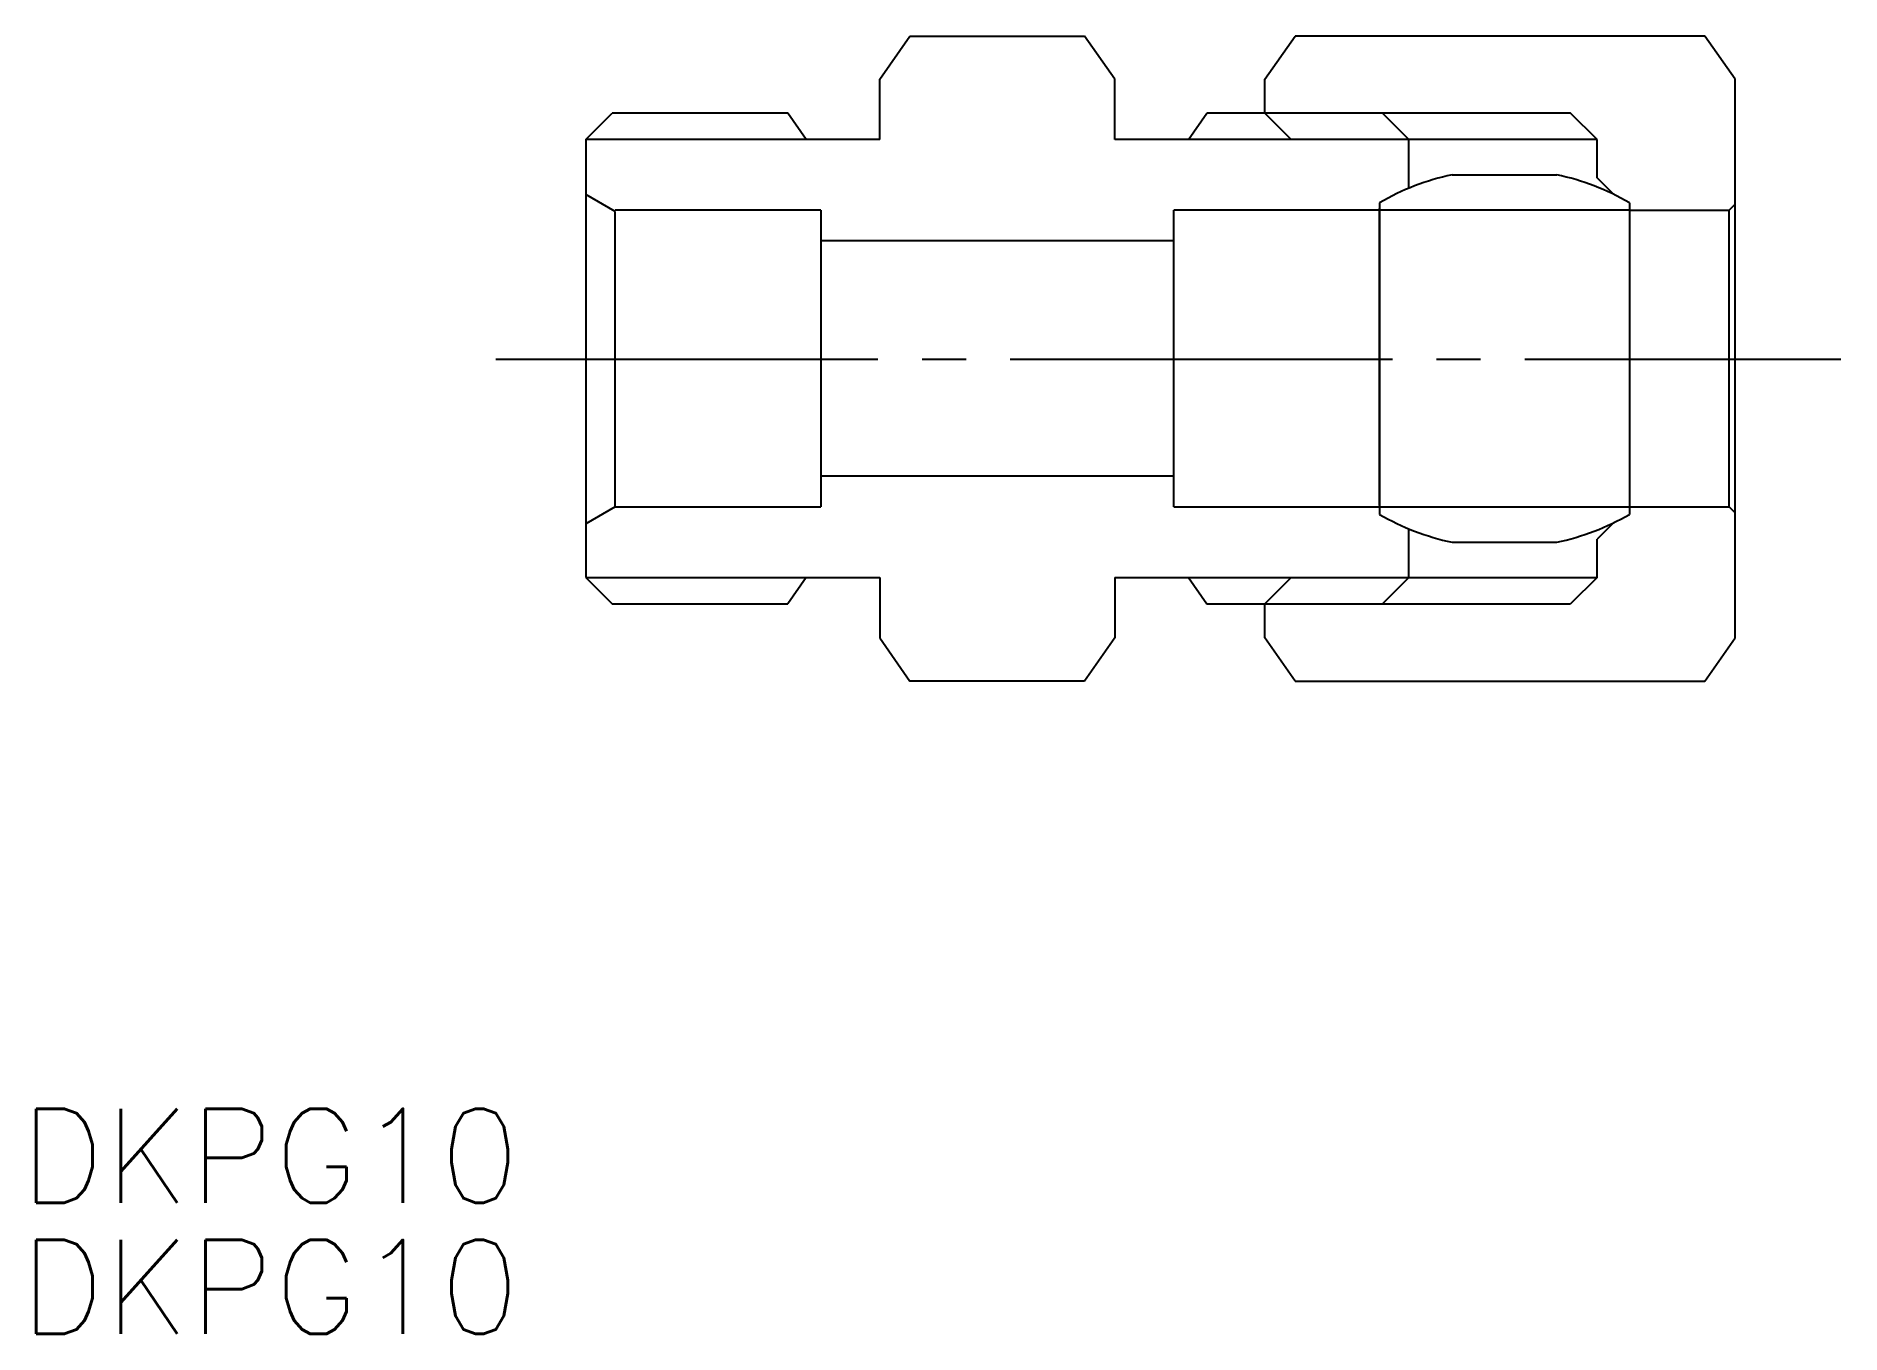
# Model space of a CAD drawing. Extents: x 91 to 152.4, y 143 to 187.1.
import ezdxf

# ---------------------------------------------------------------- set-up
doc = ezdxf.new("R2010")
doc.units = 0
doc.linetypes.add('CENTER', pattern=[17.5, 13, -1.5, 1.5, -1.5])
doc.layers.get('0').update_dxf_attribs({"linetype": 'CONTINUOUS'})
doc.layers.add('CENTER', color=1, linetype='CENTER')
doc.styles.get("Standard").update_dxf_attribs({"font": 'txt.shx', "bigfont": '@extfont2.shx'})

msp = doc.modelspace()

# ---------------------------------------------------------------- linework, layer by layer
for p, q in [((119.685, 185.663), (120.714, 187.133)), ((120.714, 187.133), (126.656, 187.133)), ((127.685, 185.663), (126.656, 187.133)), ((132.785, 185.663), (133.814, 187.133)), ((147.756, 187.133), (133.814, 187.133)), ((148.785, 185.663), (147.756, 187.133)), ((119.685, 183.613), (119.685, 185.663)), ((127.685, 183.613), (127.685, 185.663)), ((132.785, 184.513), (132.785, 185.663)), ((148.785, 166.663), (148.785, 185.663)), ((109.685, 183.613), (110.585, 184.513)), ((116.555, 184.513), (110.585, 184.513)), ((117.185, 183.613), (116.555, 184.513)), ((130.185, 183.613), (130.815, 184.513)), ((136.785, 184.513), (130.815, 184.513)), ((143.185, 184.513), (132.785, 184.513)), ((132.785, 184.513), (133.685, 183.613)), ((137.685, 183.613), (136.785, 184.513)), ((144.085, 183.613), (143.185, 184.513)), ((119.685, 183.613), (109.685, 183.613)), ((109.685, 183.613), (109.685, 181.74)), ((137.685, 183.613), (127.685, 183.613)), ((144.085, 183.613), (133.685, 183.613)), ((137.685, 181.956), (137.685, 183.613)), ((144.085, 182.313), (144.085, 183.613)), ((139.154, 182.413), (142.717, 182.413)), ((110.685, 181.163), (109.685, 181.74)), ((109.685, 181.74), (109.685, 170.536)), ((144.652, 181.746), (144.085, 182.313)), ((117.685, 181.213), (110.685, 181.213)), ((110.685, 171.113), (110.685, 181.163)), ((117.685, 181.213), (117.685, 171.113)), ((129.685, 171.113), (129.685, 181.213)), ((136.685, 181.213), (129.685, 181.213)), ((136.685, 181.463), (136.685, 170.863)), ((136.685, 171.163), (136.685, 181.263)), ((145.185, 181.213), (136.685, 181.213)), ((145.185, 181.463), (145.185, 170.863)), ((145.185, 181.213), (145.185, 171.113)), ((145.185, 181.213), (148.585, 181.213)), ((148.585, 181.213), (148.785, 181.413)), ((148.585, 171.113), (148.585, 181.213)), ((129.685, 180.163), (117.685, 180.163)), ((129.685, 172.163), (117.685, 172.163)), ((110.685, 171.113), (109.685, 170.536)), ((110.685, 171.113), (117.685, 171.113)), ((129.685, 171.113), (136.685, 171.113)), ((136.685, 171.113), (145.185, 171.113)), ((145.185, 171.113), (148.585, 171.113)), ((148.585, 171.113), (148.785, 170.913)), ((109.685, 170.536), (109.685, 168.713)), ((137.685, 168.713), (137.685, 170.37)), ((144.652, 170.58), (144.085, 170.013)), ((139.154, 169.913), (142.717, 169.913)), ((144.085, 168.713), (144.085, 170.013)), ((109.685, 168.713), (119.685, 168.713)), ((109.685, 168.713), (110.585, 167.813)), ((117.185, 168.713), (116.555, 167.813)), ((119.685, 168.713), (119.685, 166.663)), ((127.685, 168.713), (137.685, 168.713)), ((127.685, 168.713), (127.685, 166.663)), ((130.185, 168.713), (130.815, 167.813)), ((132.785, 167.813), (133.685, 168.713)), ((133.685, 168.713), (144.085, 168.713)), ((137.685, 168.713), (136.785, 167.813)), ((144.085, 168.713), (143.185, 167.813)), ((110.585, 167.813), (116.555, 167.813)), ((130.815, 167.813), (136.785, 167.813)), ((132.785, 167.813), (143.185, 167.813)), ((132.785, 166.663), (132.785, 167.813)), ((119.685, 166.663), (120.714, 165.193)), ((127.685, 166.663), (126.656, 165.193)), ((133.814, 165.193), (132.785, 166.663)), ((147.756, 165.193), (148.785, 166.663)), ((126.656, 165.193), (120.714, 165.193)), ((133.814, 165.193), (147.756, 165.193))]:
    msp.add_line(p, q)
for centre, start, end in [((140.935, 174.102), 102.09812, 120), ((140.935, 174.102), 60, 77.90188), ((140.935, 178.224), 240, 257.90188), ((140.935, 178.224), 282.09812, 300)]:
    msp.add_arc(centre, 8.5, start, end)
at = {"layer": 'CENTER', "color": 1, "linetype": 'CENTER'}
msp.add_line((106.624, 176.138), (152.381, 176.138), dxfattribs=at)

# ---------------------------------------------------------------- texts
at = {"color": 7, "linetype": 'CONTINUOUS'}
for p in [(90.44, 147.443), (90.44, 142.982)]:
    msp.add_text('DKPG10', height=3.2, dxfattribs=at).set_placement(p)

doc.saveas('drawing.dxf')
